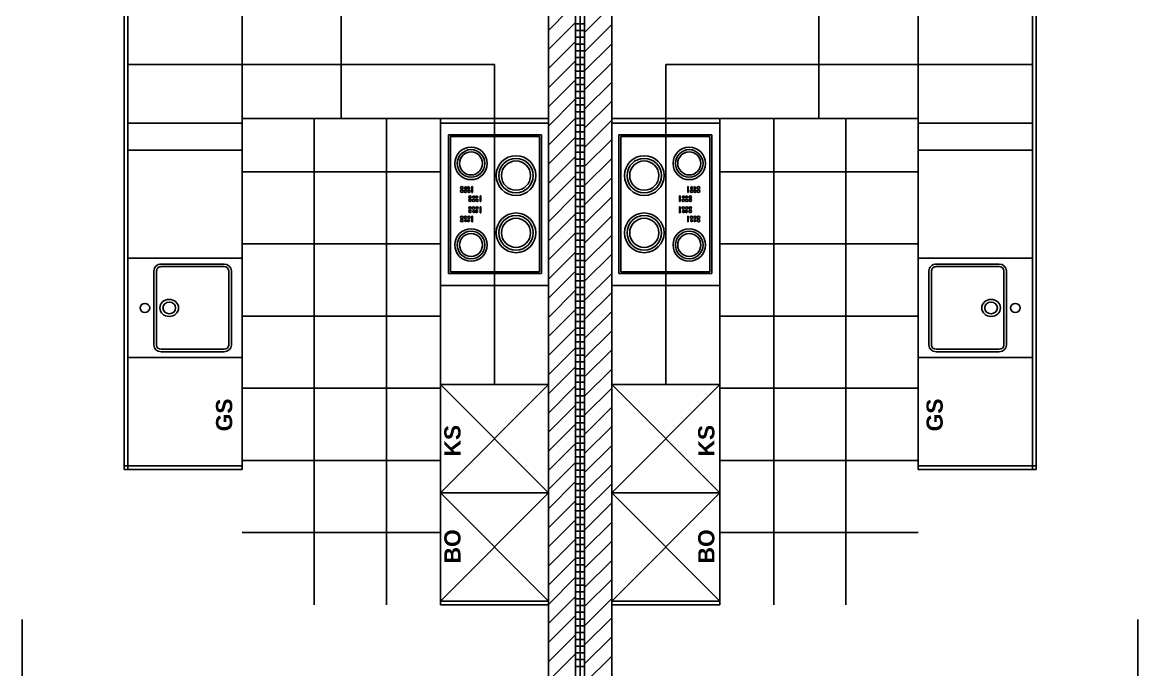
# Model space of a CAD drawing. Header units: millimetres. Extents: x -13068 to 19137, y -13507 to 12485.
# Drawn here: x -3095 to 3093, y -6225 to -2637 of the extents above; entities that cross this region are included whole.
import ezdxf

# ---------------------------------------------------------------- set-up
doc = ezdxf.new("R2010")
doc.units = ezdxf.units.MM
doc.header["$LTSCALE"] = 500
for name, color, linetype in [('A04_1.OGHaus 7$0$010 Aussenwände', 8, 'Continuous'), ('A04_1.OGHaus 7$0$015 Innenwände', 8, 'Continuous'), ('A04_1.OGHaus 7$0$015 Innenwände Bauteilschraffuren', 8, 'Continuous'), ('A04_1.OGHaus 7$0$015 Innenwände Schichttrennlinien', 8, 'Continuous'), ('A04_1.OGHaus 7$0$060 Möbel Einbau', 8, 'Continuous'), ('A04_1.OGHaus 7$0$090 Schraffuren', 8, 'Continuous'), ('A04_1.OGHaus 7$0$155 Beschriftungen Projekt', 8, 'Continuous'), ('A_OG01_Haus 7$0$MRI XREF', 8, 'Continuous'), ('MRI XREF', 8, 'Continuous')]:
    doc.layers.add(name, color=color, linetype=linetype)
doc.styles.add('A04_1.OGHaus 7$0$arial', font='')
doc.styles.get('A04_1.OGHaus 7$0$arial').set_extended_font_data('Arial', bold=True)

# ---------------------------------------------------------------- blocks, each defined once
blk = doc.blocks.new('A04_1.OGHaus 7')
at = {"layer": 'A04_1.OGHaus 7$0$010 Aussenwände'}
blk.add_line((4.4868, 28.2722), (4.4868, 5.4421), dxfattribs=at)
at = {"layer": 'A04_1.OGHaus 7$0$015 Innenwände'}
for p, q in [((4.3118, 14.2872), (4.3118, 7.4622)), ((4.6618, 7.4622), (4.6618, 14.2872))]:
    blk.add_line(p, q, dxfattribs=at)
at = {"layer": 'A04_1.OGHaus 7$0$015 Innenwände Bauteilschraffuren'}
for p, q in [((4.3118, 14.1759), (4.423, 14.2872)), ((4.5118, 14.1638), (4.6351, 14.2872)), ((4.3118, 14.0699), (4.4618, 14.2199)), ((4.5118, 14.2125), (4.4618, 14.2125)), ((4.5118, 14.175), (4.4618, 14.175)), ((4.5118, 14.0577), (4.6618, 14.2077)), ((4.3118, 13.9638), (4.4618, 14.1138)), ((4.5118, 14.1375), (4.4618, 14.1375)), ((4.5118, 14.1), (4.4618, 14.1)), ((4.5118, 14.0625), (4.4618, 14.0625)), ((4.5118, 13.9517), (4.6618, 14.1017)), ((4.3118, 13.8577), (4.4618, 14.0077)), ((4.5118, 14.025), (4.4618, 14.025)), ((4.5118, 13.9875), (4.4618, 13.9875)), ((4.5118, 13.8456), (4.6618, 13.9956)), ((4.5118, 13.95), (4.4618, 13.95)), ((4.3118, 13.7517), (4.4618, 13.9017)), ((4.5118, 13.9125), (4.4618, 13.9125)), ((4.5118, 13.875), (4.4618, 13.875)), ((4.5118, 13.7395), (4.6618, 13.8895)), ((4.5118, 13.8375), (4.4618, 13.8375)), ((4.3118, 13.6456), (4.4618, 13.7956)), ((4.5118, 13.8), (4.4618, 13.8)), ((4.5118, 13.7625), (4.4618, 13.7625)), ((4.5118, 13.6335), (4.6618, 13.7835)), ((4.3118, 13.5395), (4.4618, 13.6895)), ((4.5118, 13.725), (4.4618, 13.725)), ((4.5118, 13.6875), (4.4618, 13.6875)), ((4.5118, 13.5274), (4.6618, 13.6774)), ((4.5118, 13.65), (4.4618, 13.65)), ((4.3118, 13.4335), (4.4618, 13.5835)), ((4.5118, 13.6125), (4.4618, 13.6125)), ((4.5118, 13.575), (4.4618, 13.575)), ((4.5118, 13.4213), (4.6618, 13.5713)), ((4.5118, 13.5375), (4.4618, 13.5375)), ((4.5118, 13.5), (4.4618, 13.5)), ((4.3118, 13.3274), (4.4618, 13.4774)), ((4.5118, 13.4625), (4.4618, 13.4625)), ((4.5118, 13.3153), (4.6618, 13.4653)), ((4.3118, 13.2213), (4.4618, 13.3713)), ((4.5118, 13.425), (4.4618, 13.425)), ((4.5118, 13.3875), (4.4618, 13.3875)), ((4.5118, 13.35), (4.4618, 13.35)), ((4.5118, 13.3125), (4.4618, 13.3125)), ((4.5118, 13.2092), (4.6618, 13.3592)), ((4.3118, 13.1153), (4.4618, 13.2653)), ((4.5118, 13.275), (4.4618, 13.275)), ((4.5118, 13.1031), (4.6618, 13.2531)), ((4.5118, 13.2375), (4.4618, 13.2375)), ((4.5118, 13.2), (4.4618, 13.2)), ((4.3118, 13.0092), (4.4618, 13.1592)), ((4.5118, 13.1625), (4.4618, 13.1625)), ((4.5118, 13.125), (4.4618, 13.125)), ((4.5118, 12.9971), (4.6618, 13.1471)), ((4.5118, 13.0875), (4.4618, 13.0875)), ((4.3118, 12.9031), (4.4618, 13.0531)), ((4.5118, 13.05), (4.4618, 13.05)), ((4.5118, 13.0125), (4.4618, 13.0125)), ((4.5118, 12.891), (4.6618, 13.041)), ((4.3118, 12.7971), (4.4618, 12.9471)), ((4.5118, 12.975), (4.4618, 12.975)), ((4.5118, 12.9375), (4.4618, 12.9375)), ((4.5118, 12.785), (4.6618, 12.935)), ((4.5118, 12.9), (4.4618, 12.9)), ((4.3118, 12.691), (4.4618, 12.841)), ((4.5118, 12.8625), (4.4618, 12.8625)), ((4.5118, 12.825), (4.4618, 12.825)), ((4.5118, 12.6789), (4.6618, 12.8289)), ((4.5118, 12.7875), (4.4618, 12.7875)), ((4.5118, 12.75), (4.4618, 12.75)), ((4.3118, 12.585), (4.4618, 12.735)), ((4.5118, 12.7125), (4.4618, 12.7125)), ((4.5118, 12.5728), (4.6618, 12.7228)), ((4.3118, 12.4789), (4.4618, 12.6289)), ((4.5118, 12.675), (4.4618, 12.675)), ((4.5118, 12.6375), (4.4618, 12.6375)), ((4.5118, 12.6), (4.4618, 12.6)), ((4.5118, 12.5625), (4.4618, 12.5625)), ((4.5118, 12.4668), (4.6618, 12.6168)), ((4.3118, 12.3728), (4.4618, 12.5228)), ((4.5118, 12.525), (4.4618, 12.525)), ((4.5118, 12.3607), (4.6618, 12.5107)), ((4.5118, 12.4875), (4.4618, 12.4875)), ((4.5118, 12.45), (4.4618, 12.45)), ((4.3118, 12.2668), (4.4618, 12.4168)), ((4.5118, 12.4125), (4.4618, 12.4125)), ((4.5118, 12.2546), (4.6618, 12.4046)), ((4.5118, 12.375), (4.4618, 12.375)), ((4.5118, 12.3375), (4.4618, 12.3375)), ((4.3118, 12.1607), (4.4618, 12.3107)), ((4.5118, 12.3), (4.4618, 12.3)), ((4.5118, 12.2625), (4.4618, 12.2625)), ((4.5118, 12.1486), (4.6618, 12.2986)), ((4.3118, 12.0546), (4.4618, 12.2046)), ((4.5118, 12.225), (4.4618, 12.225)), ((4.5118, 12.0425), (4.6618, 12.1925)), ((4.5118, 12.1875), (4.4618, 12.1875)), ((4.5118, 12.15), (4.4618, 12.15)), ((4.3118, 11.9486), (4.4618, 12.0986)), ((4.5118, 12.1125), (4.4618, 12.1125)), ((4.5118, 12.075), (4.4618, 12.075)), ((4.5118, 11.9364), (4.6618, 12.0864)), ((4.5118, 12.0375), (4.4618, 12.0375)), ((4.3118, 11.8425), (4.4618, 11.9925)), ((4.5118, 12), (4.4618, 12)), ((4.5118, 11.9625), (4.4618, 11.9625)), ((4.5118, 11.8304), (4.6618, 11.9804)), ((4.3118, 11.7364), (4.4618, 11.8864)), ((4.5118, 11.925), (4.4618, 11.925)), ((4.5118, 11.8875), (4.4618, 11.8875)), ((4.5118, 11.85), (4.4618, 11.85)), ((4.5118, 11.7243), (4.6618, 11.8743)), ((4.3118, 11.6304), (4.4618, 11.7804)), ((4.5118, 11.8125), (4.4618, 11.8125)), ((4.5118, 11.775), (4.4618, 11.775)), ((4.5118, 11.6182), (4.6618, 11.7682)), ((4.5118, 11.7375), (4.4618, 11.7375)), ((4.5118, 11.7), (4.4618, 11.7)), ((4.3118, 11.5243), (4.4618, 11.6743)), ((4.5118, 11.6625), (4.4618, 11.6625)), ((4.5118, 11.5122), (4.6618, 11.6622)), ((4.5118, 11.625), (4.4618, 11.625)), ((4.5118, 11.5875), (4.4618, 11.5875)), ((4.3118, 11.4182), (4.4618, 11.5682)), ((4.5118, 11.55), (4.4618, 11.55)), ((4.5118, 11.5125), (4.4618, 11.5125)), ((4.5118, 11.4061), (4.6618, 11.5561)), ((4.3118, 11.3122), (4.4618, 11.4622)), ((4.5118, 11.475), (4.4618, 11.475)), ((4.5118, 11.3), (4.6618, 11.45)), ((4.5118, 11.4375), (4.4618, 11.4375)), ((4.5118, 11.4), (4.4618, 11.4)), ((4.3118, 11.2061), (4.4618, 11.3561)), ((4.5118, 11.3625), (4.4618, 11.3625)), ((4.5118, 11.325), (4.4618, 11.325)), ((4.5118, 11.194), (4.6618, 11.344)), ((4.5118, 11.2875), (4.4618, 11.2875)), ((4.3118, 11.1), (4.4618, 11.25)), ((4.5118, 11.25), (4.4618, 11.25)), ((4.5118, 11.2125), (4.4618, 11.2125)), ((4.5118, 11.0879), (4.6618, 11.2379)), ((4.3118, 10.994), (4.4618, 11.144)), ((4.5118, 11.175), (4.4618, 11.175)), ((4.5118, 11.1375), (4.4618, 11.1375)), ((4.5118, 11.1), (4.4618, 11.1)), ((4.5118, 10.9818), (4.6618, 11.1318)), ((4.3118, 10.8879), (4.4618, 11.0379)), ((4.5118, 11.0625), (4.4618, 11.0625)), ((4.5118, 11.025), (4.4618, 11.025)), ((4.5118, 10.8758), (4.6618, 11.0258)), ((4.5118, 10.9875), (4.4618, 10.9875)), ((4.3118, 10.7818), (4.4618, 10.9318)), ((4.5118, 10.95), (4.4618, 10.95)), ((4.5118, 10.9125), (4.4618, 10.9125)), ((4.5118, 10.7697), (4.6618, 10.9197)), ((4.5118, 10.875), (4.4618, 10.875)), ((4.5118, 10.8375), (4.4618, 10.8375)), ((4.3118, 10.6758), (4.4618, 10.8258)), ((4.5118, 10.8), (4.4618, 10.8)), ((4.5118, 10.6636), (4.6618, 10.8136)), ((4.3118, 10.5697), (4.4618, 10.7197)), ((4.5118, 10.7625), (4.4618, 10.7625)), ((4.5118, 10.725), (4.4618, 10.725)), ((4.5118, 10.5576), (4.6618, 10.7076)), ((4.5118, 10.6875), (4.4618, 10.6875)), ((4.5118, 10.65), (4.4618, 10.65))]:
    blk.add_line(p, q, dxfattribs=at)
at = {"layer": 'A04_1.OGHaus 7$0$015 Innenwände Schichttrennlinien'}
for p, q in [((4.4618, 7.4622), (4.4618, 14.2872)), ((4.5118, 7.4622), (4.5118, 14.2872))]:
    blk.add_line(p, q, dxfattribs=at)
at = {"layer": 'A04_1.OGHaus 7$0$060 Möbel Einbau'}
for p, q in [((1.9568, 14.3022), (1.9568, 11.7422)), ((1.9768, 11.7422), (1.9768, 14.3022)), ((2.6118, 13.6872), (2.6118, 14.2872)), ((3.1618, 13.6872), (3.1618, 14.2872)), ((5.8118, 13.6872), (5.8118, 14.2872)), ((6.3618, 13.6872), (6.3618, 14.2872)), ((6.9968, 11.7422), (6.9968, 14.2872)), ((7.0168, 14.2872), (7.0168, 11.7422)), ((4.0118, 13.9872), (1.9768, 13.9872)), ((4.0118, 12.2122), (4.0118, 13.9872)), ((4.9618, 12.2122), (4.9618, 13.9872)), ((4.9618, 13.9872), (6.9968, 13.9872)), ((3.7118, 13.6872), (2.6118, 13.6872)), ((2.6118, 11.7422), (2.6118, 13.6872)), ((3.7118, 13.6872), (3.7118, 10.9922)), ((3.7118, 13.6872), (4.3118, 13.6872)), ((5.2618, 13.6872), (4.6618, 13.6872)), ((5.2618, 13.6872), (6.3618, 13.6872)), ((5.2618, 13.6872), (5.2618, 10.9922)), ((6.3618, 11.7422), (6.3618, 13.6872)), ((2.6118, 13.6622), (1.9768, 13.6622)), ((3.7118, 13.6622), (4.3118, 13.6622)), ((5.2618, 13.6622), (4.6618, 13.6622)), ((6.3618, 13.6622), (6.9968, 13.6622)), ((3.7568, 13.5972), (3.7568, 12.8272)), ((4.2718, 13.5972), (3.7568, 13.5972)), ((3.7668, 13.5872), (3.7668, 12.8372)), ((4.2618, 13.5872), (3.7668, 13.5872)), ((4.2618, 12.8372), (4.2618, 13.5872)), ((4.2718, 12.8272), (4.2718, 13.5972)), ((4.7018, 12.8272), (4.7018, 13.5972)), ((4.7018, 13.5972), (5.2168, 13.5972)), ((4.7118, 12.8372), (4.7118, 13.5872)), ((4.7118, 13.5872), (5.2068, 13.5872)), ((5.2068, 13.5872), (5.2068, 12.8372)), ((5.2168, 13.5972), (5.2168, 12.8272)), ((2.6118, 13.5122), (1.9768, 13.5122)), ((6.3618, 13.5122), (6.9968, 13.5122)), ((3.855, 13.3102), (3.843, 13.3033)), ((3.855, 13.2964), (3.855, 13.3102)), ((3.8646, 13.2964), (3.8646, 13.3102)), ((3.8646, 13.3102), (3.8765, 13.3033)), ((3.8866, 13.2776), (3.8866, 13.3102)), ((3.8866, 13.3102), (3.8897, 13.3102)), ((3.8897, 13.3102), (3.8897, 13.2776)), ((5.087, 13.3102), (5.084, 13.3102)), ((5.084, 13.3102), (5.084, 13.2776)), ((5.087, 13.2776), (5.087, 13.3102)), ((5.109, 13.3102), (5.0971, 13.3033)), ((5.109, 13.2964), (5.109, 13.3102)), ((5.1186, 13.2964), (5.1186, 13.3102)), ((5.1186, 13.3102), (5.1306, 13.3033)), ((3.843, 13.3033), (3.855, 13.2964)), ((3.8765, 13.3033), (3.8646, 13.2964)), ((3.8897, 13.2776), (3.8866, 13.2776)), ((3.9002, 13.2592), (3.8883, 13.2523)), ((3.8883, 13.2523), (3.9002, 13.2454)), ((3.9002, 13.2454), (3.9002, 13.2592)), ((3.9098, 13.2454), (3.9098, 13.2592)), ((3.9098, 13.2592), (3.9218, 13.2523)), ((3.9218, 13.2523), (3.9098, 13.2454)), ((3.9318, 13.2266), (3.9318, 13.2592)), ((3.9318, 13.2592), (3.9349, 13.2592)), ((3.9349, 13.2592), (3.9349, 13.2266)), ((5.0418, 13.2592), (5.0387, 13.2592)), ((5.0387, 13.2592), (5.0387, 13.2266)), ((5.0418, 13.2266), (5.0418, 13.2592)), ((5.0638, 13.2592), (5.0519, 13.2523)), ((5.0519, 13.2523), (5.0638, 13.2454)), ((5.0638, 13.2454), (5.0638, 13.2592)), ((5.0734, 13.2454), (5.0734, 13.2592)), ((5.0734, 13.2592), (5.0853, 13.2523)), ((5.0853, 13.2523), (5.0734, 13.2454)), ((5.084, 13.2776), (5.087, 13.2776)), ((5.0971, 13.3033), (5.109, 13.2964)), ((5.1306, 13.3033), (5.1186, 13.2964)), ((3.9349, 13.2266), (3.9318, 13.2266)), ((3.9349, 13.1977), (3.9318, 13.1977)), ((3.9318, 13.1977), (3.9318, 13.1651)), ((3.9349, 13.1651), (3.9349, 13.1977)), ((5.0387, 13.2266), (5.0418, 13.2266)), ((5.0387, 13.1977), (5.0418, 13.1977)), ((5.0387, 13.1651), (5.0387, 13.1977)), ((5.0418, 13.1977), (5.0418, 13.1651)), ((3.843, 13.121), (3.855, 13.1279)), ((3.855, 13.1141), (3.843, 13.121)), ((3.855, 13.1279), (3.855, 13.1141)), ((3.8765, 13.121), (3.8646, 13.1279)), ((3.8646, 13.1279), (3.8646, 13.1141)), ((3.8646, 13.1141), (3.8765, 13.121)), ((3.8897, 13.1467), (3.8866, 13.1467)), ((3.8866, 13.1467), (3.8866, 13.1141)), ((3.8883, 13.172), (3.9002, 13.1789)), ((3.9002, 13.1651), (3.8883, 13.172)), ((3.8897, 13.1141), (3.8897, 13.1467)), ((3.9002, 13.1789), (3.9002, 13.1651)), ((3.9218, 13.172), (3.9098, 13.1789)), ((3.9098, 13.1789), (3.9098, 13.1651)), ((3.9098, 13.1651), (3.9218, 13.172)), ((3.9318, 13.1651), (3.9349, 13.1651)), ((5.0418, 13.1651), (5.0387, 13.1651)), ((5.0519, 13.172), (5.0638, 13.1789)), ((5.0638, 13.1651), (5.0519, 13.172)), ((5.0638, 13.1789), (5.0638, 13.1651)), ((5.0853, 13.172), (5.0734, 13.1789)), ((5.0734, 13.1789), (5.0734, 13.1651)), ((5.0734, 13.1651), (5.0853, 13.172)), ((5.084, 13.1467), (5.087, 13.1467)), ((5.084, 13.1141), (5.084, 13.1467)), ((5.087, 13.1467), (5.087, 13.1141)), ((5.0971, 13.121), (5.109, 13.1279)), ((5.109, 13.1141), (5.0971, 13.121)), ((5.109, 13.1279), (5.109, 13.1141)), ((5.1306, 13.121), (5.1186, 13.1279)), ((5.1186, 13.1279), (5.1186, 13.1141)), ((5.1186, 13.1141), (5.1306, 13.121)), ((3.8866, 13.1141), (3.8897, 13.1141)), ((5.087, 13.1141), (5.084, 13.1141)), ((1.9768, 12.9122), (2.6118, 12.9122)), ((2.0426, 12.9122), (2.0118, 12.9122)), ((2.1618, 12.8801), (2.5118, 12.8801)), ((2.6118, 12.9122), (2.581, 12.9122)), ((6.3618, 12.9122), (6.3926, 12.9122)), ((6.9968, 12.9122), (6.3618, 12.9122)), ((6.8118, 12.8801), (6.4618, 12.8801)), ((6.931, 12.9122), (6.9618, 12.9122)), ((2.1218, 12.4309), (2.1218, 12.8434)), ((2.1368, 12.4309), (2.1368, 12.8434)), ((2.1618, 12.8663), (2.5118, 12.8663)), ((2.5368, 12.8434), (2.5368, 12.4309)), ((2.5518, 12.8434), (2.5518, 12.4309)), ((3.7568, 12.8272), (4.2718, 12.8272)), ((3.7668, 12.8372), (4.2618, 12.8372)), ((5.2168, 12.8272), (4.7018, 12.8272)), ((5.2068, 12.8372), (4.7118, 12.8372)), ((6.4218, 12.8434), (6.4218, 12.4309)), ((6.4368, 12.8434), (6.4368, 12.4309)), ((6.8118, 12.8663), (6.4618, 12.8663)), ((6.8368, 12.4309), (6.8368, 12.8434)), ((6.8518, 12.4309), (6.8518, 12.8434)), ((3.7118, 12.7622), (4.3118, 12.7622)), ((5.2618, 12.7622), (4.6618, 12.7622)), ((2.1618, 12.408), (2.5118, 12.408)), ((2.1618, 12.3942), (2.5118, 12.3942)), ((6.8118, 12.408), (6.4618, 12.408)), ((6.8118, 12.3942), (6.4618, 12.3942)), ((2.6118, 12.3622), (1.9768, 12.3622)), ((2.0426, 12.3622), (2.0118, 12.3622)), ((2.6118, 12.3622), (2.581, 12.3622)), ((6.3618, 12.3622), (6.3926, 12.3622)), ((6.3618, 12.3622), (6.9968, 12.3622)), ((6.931, 12.3622), (6.9618, 12.3622)), ((3.7118, 12.2122), (4.3118, 12.2122)), ((4.3118, 12.2122), (3.7118, 11.6122)), ((4.3118, 11.6122), (3.7118, 12.2122)), ((5.2618, 12.2122), (4.6618, 12.2122)), ((4.6618, 12.2122), (5.2618, 11.6122)), ((4.6618, 11.6122), (5.2618, 12.2122)), ((2.6118, 11.7622), (1.9568, 11.7622)), ((6.3618, 11.7622), (7.0168, 11.7622)), ((1.9568, 11.7422), (2.6118, 11.7422)), ((7.0168, 11.7422), (6.3618, 11.7422)), ((3.7118, 11.6122), (4.3118, 11.6122)), ((3.7118, 11.6122), (4.3118, 11.0122)), ((3.7118, 11.0122), (4.3118, 11.6122)), ((5.2618, 11.6122), (4.6618, 11.6122)), ((5.2618, 11.6122), (4.6618, 11.0122)), ((5.2618, 11.0122), (4.6618, 11.6122)), ((3.7118, 11.0122), (4.3118, 11.0122)), ((3.7118, 10.9922), (4.3118, 10.9922)), ((5.2618, 11.0122), (4.6618, 11.0122)), ((5.2618, 10.9922), (4.6618, 10.9922)), ((1.3918, 10.2872), (1.3918, 10.9091)), ((7.5802, 10.2872), (7.5802, 10.9091))]:
    blk.add_line(p, q, dxfattribs=at)
for centre, radius in [((3.8815, 13.4382), 0.09), ((3.8815, 13.4382), 0.0764), ((3.8815, 13.4382), 0.0637), ((5.0921, 13.4382), 0.09), ((5.0921, 13.4382), 0.0764), ((5.0921, 13.4382), 0.0637), ((4.131, 13.3708), 0.11), ((4.131, 13.3708), 0.0955), ((4.131, 13.3708), 0.0809), ((4.8426, 13.3708), 0.11), ((4.8426, 13.3708), 0.0955), ((4.8426, 13.3708), 0.0809), ((3.8302, 13.3033), 0.00689), ((5.1434, 13.3033), 0.00689), ((3.8302, 13.2845), 0.00689), ((3.8499, 13.2845), 0.00689), ((3.8697, 13.2845), 0.00689), ((3.8754, 13.2523), 0.00689), ((5.0982, 13.2523), 0.00689), ((5.104, 13.2845), 0.00689), ((5.1237, 13.2845), 0.00689), ((5.1434, 13.2845), 0.00689), ((3.8754, 13.2335), 0.00689), ((3.8754, 13.1908), 0.00689), ((3.8951, 13.2335), 0.00689), ((3.8951, 13.1908), 0.00689), ((3.9149, 13.2335), 0.00689), ((3.9149, 13.1908), 0.00689), ((5.0587, 13.2335), 0.00689), ((5.0587, 13.1908), 0.00689), ((5.0785, 13.2335), 0.00689), ((5.0785, 13.1908), 0.00689), ((5.0982, 13.2335), 0.00689), ((5.0982, 13.1908), 0.00689), ((3.8302, 13.1398), 0.00689), ((3.8302, 13.121), 0.00689), ((3.8499, 13.1398), 0.00689), ((3.8697, 13.1398), 0.00689), ((3.8754, 13.172), 0.00689), ((4.131, 13.0535), 0.11), ((4.131, 13.0535), 0.0955), ((4.131, 13.0535), 0.0809), ((4.8426, 13.0535), 0.11), ((4.8426, 13.0535), 0.0955), ((4.8426, 13.0535), 0.0809), ((5.0982, 13.172), 0.00689), ((5.104, 13.1398), 0.00689), ((5.1237, 13.1398), 0.00689), ((5.1434, 13.1398), 0.00689), ((5.1434, 13.121), 0.00689), ((3.8815, 12.9861), 0.09), ((3.8815, 12.9861), 0.0764), ((5.0921, 12.9861), 0.09), ((5.0921, 12.9861), 0.0764), ((3.8815, 12.9861), 0.0637), ((5.0921, 12.9861), 0.0637)]:
    blk.add_circle(centre, radius, dxfattribs=at)
for centre, major_axis, start_param, end_param in [((2.1618, 12.8434), (0.04, 0), 1.570796, 3.141593), ((2.5118, 12.8434), (0.04, 0), 0, 1.570796), ((6.4618, 12.8434), (0.04, 0), 1.570796, 3.141593), ((6.8118, 12.8434), (0.04, 0), 0, 1.570796), ((2.1618, 12.8434), (0.025, 0), 1.570796, 3.141593), ((2.5118, 12.8434), (0.025, 0), 0, 1.570796), ((6.4618, 12.8434), (0.025, 0), 1.570796, 3.141593), ((6.8118, 12.8434), (0.025, 0), 0, 1.570796), ((2.1618, 12.4309), (0.04, 0), 3.141593, 4.712389), ((2.1618, 12.4309), (0.025, 0), 3.141593, 4.712389), ((2.5118, 12.4309), (0.04, 0), 4.712389, 6.283185), ((2.5118, 12.4309), (0.025, 0), 4.712389, 6.283185), ((6.4618, 12.4309), (0.04, 0), 3.141593, 4.712389), ((6.4618, 12.4309), (0.025, 0), 3.141593, 4.712389), ((6.8118, 12.4309), (0.04, 0), 4.712389, 6.283185), ((6.8118, 12.4309), (0.025, 0), 4.712389, 6.283185)]:
    blk.add_ellipse(centre, major_axis=major_axis, ratio=0.916667, start_param=start_param, end_param=end_param, dxfattribs=at)
for centre, major_axis in [((2.0718, 12.6372), (0.027, 0)), ((2.2068, 12.6372), (0.0518, 0)), ((2.2068, 12.6372), (0.0352, 0)), ((6.7668, 12.6372), (0.0518, 0)), ((6.7668, 12.6372), (0.0352, 0)), ((6.9018, 12.6372), (0.027, 0))]:
    blk.add_ellipse(centre, major_axis=major_axis, ratio=0.916667, dxfattribs=at)
at = {"layer": 'A04_1.OGHaus 7$0$090 Schraffuren'}
for p, q in [((3.0118, 10.9922), (3.0118, 13.6872)), ((3.4118, 10.9922), (3.4118, 13.6872)), ((5.5618, 10.9922), (5.5618, 13.6872)), ((5.9618, 10.9922), (5.9618, 13.6872)), ((3.7118, 13.3922), (2.6118, 13.3922)), ((6.3618, 13.3922), (5.2618, 13.3922)), ((3.7118, 12.9922), (2.6118, 12.9922)), ((6.3618, 12.9922), (5.2618, 12.9922)), ((3.7118, 12.5922), (2.6118, 12.5922)), ((6.3618, 12.5922), (5.2618, 12.5922)), ((3.7118, 12.1922), (2.6118, 12.1922)), ((6.3618, 12.1922), (5.2618, 12.1922)), ((3.7118, 11.7922), (2.6118, 11.7922)), ((6.3618, 11.7922), (5.2618, 11.7922)), ((3.7118, 11.3922), (2.6118, 11.3922)), ((6.3618, 11.3922), (5.2618, 11.3922))]:
    blk.add_line(p, q, dxfattribs=at)
at = {"layer": 'A04_1.OGHaus 7$0$155 Beschriftungen Projekt', "style": 'A04_1.OGHaus 7$0$arial'}
for s, p in [('GS', (2.5564, 11.9531)), ('GS', (6.4985, 11.9531)), ('KS', (3.8231, 11.8139)), ('KS', (5.2317, 11.8139)), ('BO', (3.8232, 11.2212)), ('BO', (5.2317, 11.2212))]:
    blk.add_text(s, height=0.09, rotation=90, dxfattribs=at).set_placement(p)
blk = doc.blocks.new('A_OG01_Haus 7')
at = {"layer": 'A_OG01_Haus 7$0$MRI XREF', "xscale": 1000, "yscale": 1000, "zscale": 1000}
blk.add_blockref('A04_1.OGHaus 7', (-4486.8, -16857.2), dxfattribs=at)

msp = doc.modelspace()

# ---------------------------------------------------------------- block references
at = {"layer": 'MRI XREF'}
msp.add_blockref('A_OG01_Haus 7', (0, 0), dxfattribs=at)

doc.saveas('drawing.dxf')
